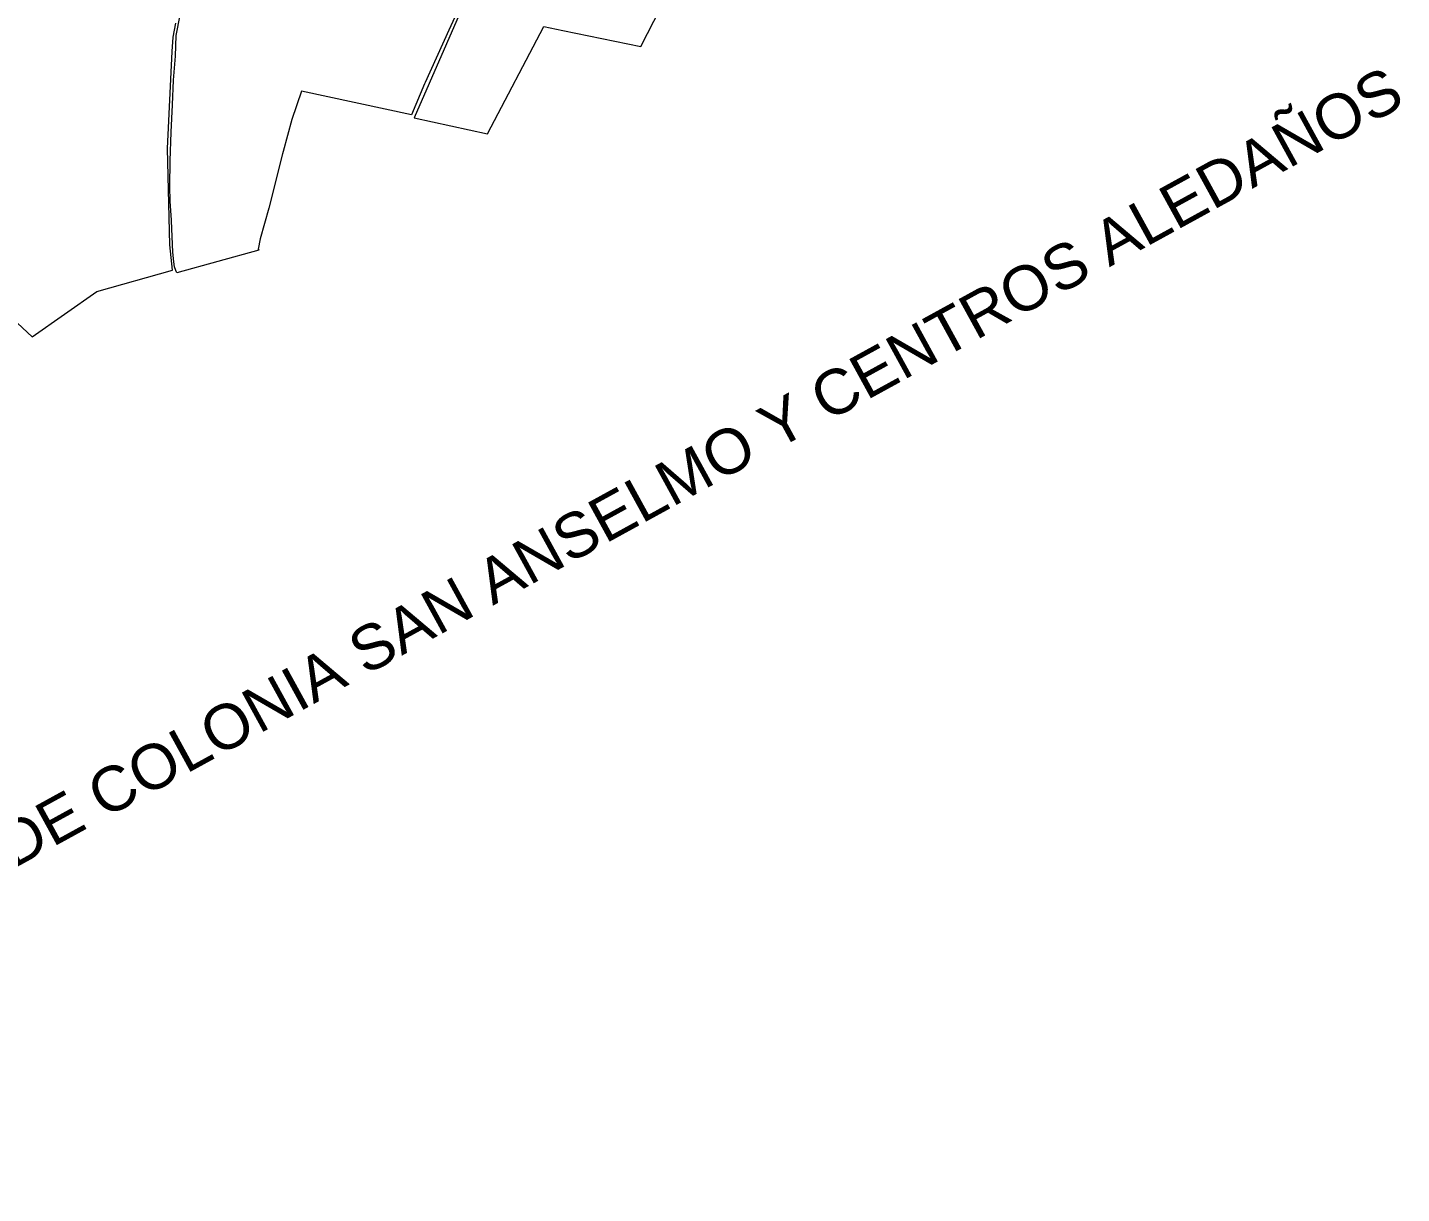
# Model space of a CAD drawing. Header units: millimetres. Extents: x -1182 to 19581, y -461 to 14363.
# Drawn here: x 12188 to 18344, y -113 to 5110 of the extents above; entities that cross this region are included whole.
import ezdxf
from ezdxf.enums import TextEntityAlignment as Align

# ---------------------------------------------------------------- set-up
doc = ezdxf.new("R2010")
doc.units = ezdxf.units.MM
doc.layers.add('Manzana', color=4, linetype='Continuous', lineweight=9)
doc.layers.add('Manzana_Id', color=6, linetype='Continuous')
doc.styles.add('Manzana', font='@Arial Unicode MS')

msp = doc.modelspace()

# ---------------------------------------------------------------- linework, layer by layer
at = {"layer": 'Manzana'}
for points in [[(14119.7, 5196), (14075.4, 5098), (13969.7, 4863.4), (13966.6, 4857.5), (13907.8, 4719.3), (13415.4, 4825.4), (13371.6, 4698.4), (13333.8, 4555.7), (13330.2, 4544.4), (13269.2, 4301.5), (13229.9, 4163.2), (13221.2, 4116.9), (13223.8, 4113.6), (12857.1, 4011.6), (12852, 4021.3), (12846.5, 4038.6), (12842.8, 4061.1), (12839.2, 4104.8), (12833.1, 4244.4), (12832.8, 4246.9), (12827.3, 4332.2), (12825.3, 4397.6), (12827.6, 4513.3), (12831.9, 4641.4), (12836.6, 4763.6), (12842.5, 4874.5), (12850.4, 4982.6), (12854.1, 5074.9), (12923.8, 5433.1)], [(14132.3, 5191.6), (13919.5, 4706.1), (14248.3, 4633.9), (14501.1, 5114.3), (14586.4, 5096.8), (14935.8, 5025.6), (15023.3, 5197.4)], [(10397.3, 4254.6), (10486.3, 3986.4), (11668.5, 4247.1), (11629.1, 4063.1), (11856.6, 4051.7), (12208.3, 3724.9), (12498, 3928.5), (12836.9, 4023.3), (12824.7, 4136.4), (12814.7, 4568.8), (12835.6, 5003.6), (12840.4, 5066.6), (12852.5, 5129.2)]]:
    msp.add_lwpolyline(points, dxfattribs=at)

# ---------------------------------------------------------------- texts
at = {"layer": 'Manzana_Id', "style": 'Manzana'}
msp.add_text('JUNTA DE GOBIERNO DE COLONIA SAN ANSELMO Y CENTROS ALEDAÑOS', height=200, rotation=28.76014, dxfattribs=at).set_placement((13870.5, 2413.5), align=Align.MIDDLE_CENTER)

doc.saveas('drawing.dxf')
